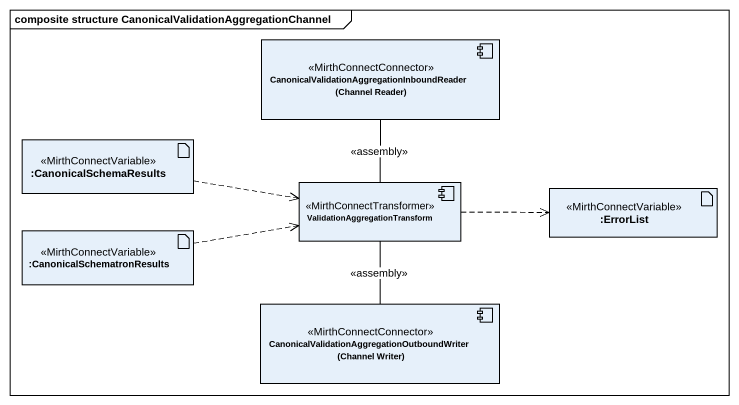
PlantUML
@startuml
mainframe composite structure CanonicalValidationAggregationChannel
component "CanonicalValidationAggregationInboundReader (Channel Reader)" as CanonicalValidationAggregati <<MirthConnectConnector>>
artifact ":CanonicalSchemaResults" as CanonicalSchemaResults <<MirthConnectVariable>>
component "ValidationAggregationTransform" as ValidationAggregationTransfo <<MirthConnectTransformer>>
artifact ":ErrorList" as ErrorList <<MirthConnectVariable>>
artifact ":CanonicalSchematronResults" as CanonicalSchematronResults <<MirthConnectVariable>>
component "CanonicalValidationAggregationOutboundWriter (Channel Writer)" as CanonicalValidationAggregati_2 <<MirthConnectConnector>>
CanonicalValidationAggregati -- ValidationAggregationTransfo : <<assembly>>
CanonicalSchemaResults .right.> ValidationAggregationTransfo
ValidationAggregationTransfo .right.> ErrorList
ValidationAggregationTransfo -- CanonicalValidationAggregati_2 : <<assembly>>
CanonicalSchematronResults .right.> ValidationAggregationTransfo
@enduml
